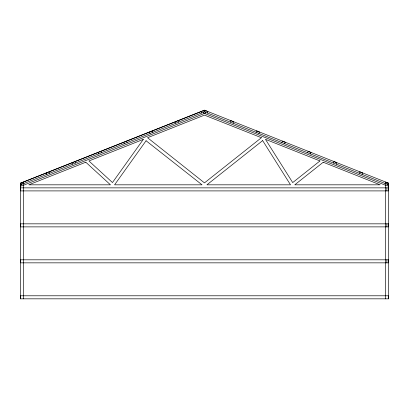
<?xml version="1.0" encoding="UTF-8"?>
<svg xmlns="http://www.w3.org/2000/svg" width="409" height="409" viewBox="0 0 409 409"><rect width="100%" height="100%" fill="white"/><g stroke="black" fill="none" stroke-linecap="round" stroke-linejoin="round"><path stroke-width="0.61" d="M207.302 112.976L207.864 111.565L205.037 110.44L204.474 111.856L20.547 184.822L20.547 190.901L388.407 190.901L388.407 184.822L204.474 111.856L203.917 110.44M230.267 122.087L230.829 120.675L233.657 121.795L233.094 123.206M256.06 132.317L256.622 130.906L259.449 132.025L258.887 133.441M281.852 142.552L282.414 141.136L285.237 142.26L284.679 143.671M307.645 152.782L308.207 151.371L311.029 152.491L310.472 153.902M333.437 163.012L334 161.601L336.822 162.721L336.264 164.137M359.23 173.247L359.787 171.831L362.614 172.951L362.057 174.367M385.022 183.477L385.58 182.061L388.407 183.186L387.844 184.597M204.48 110.225L20.547 183.186L21.104 184.597M20.547 187.859L388.55 187.859M201.09 111.565L201.652 112.976M178.125 120.675L178.682 122.087M175.297 121.795L175.86 123.206M152.332 130.906L152.894 132.317M149.505 132.025L150.067 133.441M126.539 141.136L127.102 142.552M123.712 142.26L124.275 143.671M100.747 151.371L101.309 152.782M97.92 152.491L98.482 153.902M74.954 161.601L75.517 163.012M72.127 162.721L72.69 164.137M49.162 171.831L49.724 173.247M46.335 172.951L46.897 174.367M23.369 182.061L23.932 183.477M388.407 298.826L388.407 295.789L20.547 295.789L20.547 298.826M386.888 187.859L386.888 190.901M386.888 223.835L386.888 226.877M386.888 259.812L386.888 262.849M385.508 298.826L385.508 183.186L388.55 183.186L388.55 298.826L20.45 298.826L20.45 183.186L204.5 110.174L388.55 183.186L387.43 186.008L203.38 112.996L204.5 110.174L205.62 112.996L21.57 186.008L20.45 183.186L23.492 183.186L23.492 298.826M143.308 139.392L112.475 182.542L88.922 160.967L143.308 139.392M146.069 140.752L114.581 184.822L202.031 184.822L146.069 140.752M261.407 137.71L204.474 182.879L147.547 137.71L204.474 115.128L261.407 137.71M262.655 140.599L206.923 184.822L290.523 184.822L262.655 140.599M319.971 160.941L292.701 182.578L265.436 139.305L319.971 160.941M323.233 162.235L294.766 184.822L380.16 184.822L323.233 162.235M85.783 162.209L28.788 184.822L110.461 184.822L85.783 162.209M388.407 223.835L20.547 223.835L20.547 226.877L388.407 226.877L388.407 223.835M388.407 259.812L20.547 259.812L20.547 262.849L388.407 262.849L388.407 259.812"/></g></svg>
